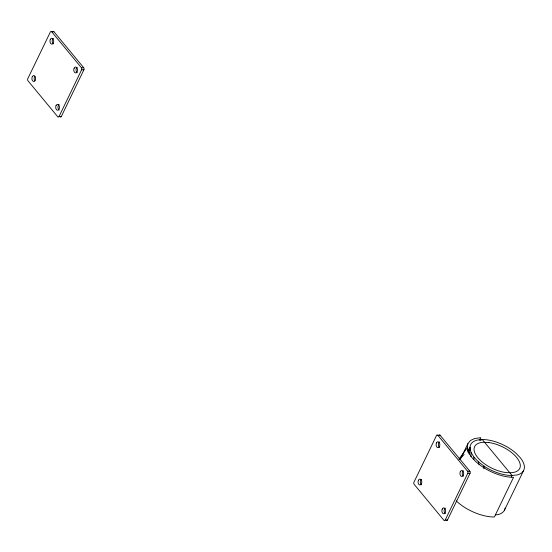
<?xml version="1.0" encoding="UTF-8"?>
<svg xmlns="http://www.w3.org/2000/svg" width="552" height="552" viewBox="0 0 552 552"><rect width="100%" height="100%" fill="white"/><g stroke="black" fill="none" stroke-linecap="round" stroke-linejoin="round"><path stroke-width="0.83" d="M470.966 456.745L471.056 452.502L469.959 448.196A29.47 14.021 25.8 0 1 477.487 440.041L483.028 439.53A29.47 14.021 25.8 0 1 515.982 453.22L520.439 457.891A29.47 14.021 25.8 0 1 516.872 474.989L511.338 475.507A29.47 14.021 25.8 0 1 484.118 466.192L478.377 461.81L473.926 457.146L471.056 452.502M473.83 459.657L473.926 457.146M483.821 468.717L484.118 466.192L483.428 467.613M458.926 459.14L467.275 447.81L467.868 443.677L470.463 440.489L474.872 438.454L480.806 437.722L479.695 440.013M469.069 453.965L470.18 449.045M59.05 116.486L81.613 69.807A1.477 0.931 89.5 0 0 81.434 67.737L51.66 31.754A1.477 0.931 89.5 0 0 50.349 32.023L27.779 78.701A1.477 0.931 89.5 0 0 27.966 80.771L57.739 116.755A1.477 0.931 89.5 0 0 59.05 116.486L61.327 116.465L83.897 69.787A1.477 0.931 89.5 0 0 83.711 67.724L53.937 31.733A1.477 0.931 89.5 0 0 52.799 31.733M460.492 458.94L467.868 443.677M467.951 450.266L470.366 447.175M469.959 448.196L468.103 452.047L469.959 448.196L467.634 450.687M445.209 519.998L467.779 473.319A1.477 0.931 89.5 0 0 467.599 471.249L437.819 435.266A1.477 0.931 89.5 0 0 436.515 435.535L413.945 482.213A1.477 0.931 89.5 0 0 414.124 484.276L443.905 520.267A1.477 0.931 89.5 0 0 445.209 519.998L447.493 519.977L470.056 473.299A1.477 0.931 89.5 0 0 469.876 471.229L440.103 435.245A1.477 0.931 89.5 0 0 438.964 435.238M511.276 476.969L512.014 475.444L482.289 439.523L480.019 440.323M504.452 510.179L523.634 470.504M469.828 448.507L467.634 450.922L470.076 448.534M459.478 459.409L464.135 454.427M495.261 514.899L497.69 514.671A29.47 14.021 25.8 0 0 505.135 508.068M51.66 31.754L53.937 31.733M81.434 67.737L83.711 67.724M81.613 69.807L83.897 69.787M437.819 435.266L440.103 435.245M467.599 471.249L469.876 471.229M467.779 473.319L470.056 473.299M478.377 461.81L478.991 464.301M456.152 500.85A32.416 15.421 25.8 0 0 494.378 516.989L513.56 477.307A32.416 15.421 25.8 0 1 467.275 447.81M59.181 110.034A2.946 1.87 89.5 0 1 57.994 107.336A2.946 1.87 89.5 0 1 59.112 104.59M53.392 43.891A2.946 1.87 89.5 0 1 52.226 41.158A2.946 1.87 89.5 0 1 53.371 38.44M61.327 116.465A1.477 0.931 89.5 0 1 60.016 116.734M77.211 72.678A2.946 1.87 89.5 0 1 76.045 69.952A2.946 1.87 89.5 0 1 77.19 67.234M34.914 80.847A2.946 1.87 89.5 0 1 34.893 76.169M447.493 519.977A1.477 0.931 89.5 0 1 446.182 520.246M445.347 513.546A2.946 1.87 89.5 0 1 444.16 510.841A2.946 1.87 89.5 0 1 445.278 508.102M463.376 476.19A2.946 1.87 89.5 0 1 462.21 473.464A2.946 1.87 89.5 0 1 463.356 470.746M421.5 484.746A2.946 1.87 89.5 0 1 420.334 482.013A2.946 1.87 89.5 0 1 421.48 479.295M439.551 447.396A2.946 1.87 89.5 0 1 438.392 444.671A2.946 1.87 89.5 0 1 439.53 441.952M488.872 442.525L483.566 442.249A25.054 11.916 25.8 0 0 476.852 456.456A25.054 11.916 25.8 0 0 505.494 472.505L510.8 472.781A25.054 11.916 25.8 0 0 517.507 458.574A25.054 11.916 25.8 0 0 488.872 442.525M74.147 68.179A2.946 1.87 89.5 0 0 75.403 72.898A2.946 1.87 89.5 0 0 77.356 68.855A2.946 1.87 89.5 0 0 74.147 68.179M56.076 105.556A2.946 1.87 89.5 0 0 57.373 110.248A2.946 1.87 89.5 0 0 59.292 106.163A2.946 1.87 89.5 0 0 56.076 105.556M32.271 76.735A2.946 1.87 89.5 0 0 33.527 81.454A2.946 1.87 89.5 0 0 35.48 77.411A2.946 1.87 89.5 0 0 32.271 76.735M50.329 39.385A2.946 1.87 89.5 0 0 51.584 44.112A2.946 1.87 89.5 0 0 53.537 40.068A2.946 1.87 89.5 0 0 50.329 39.385M418.437 480.247A2.946 1.87 89.5 0 0 419.692 484.966A2.946 1.87 89.5 0 0 421.645 480.923A2.946 1.87 89.5 0 0 418.437 480.247M460.313 471.691A2.946 1.87 89.5 0 0 461.569 476.411A2.946 1.87 89.5 0 0 463.521 472.367A2.946 1.87 89.5 0 0 460.313 471.691M436.487 442.897A2.946 1.87 89.5 0 0 437.743 447.617A2.946 1.87 89.5 0 0 439.696 443.573A2.946 1.87 89.5 0 0 436.487 442.897M442.242 509.061A2.946 1.87 89.5 0 0 443.539 513.76A2.946 1.87 89.5 0 0 445.457 509.675A2.946 1.87 89.5 0 0 442.242 509.061"/></g></svg>
